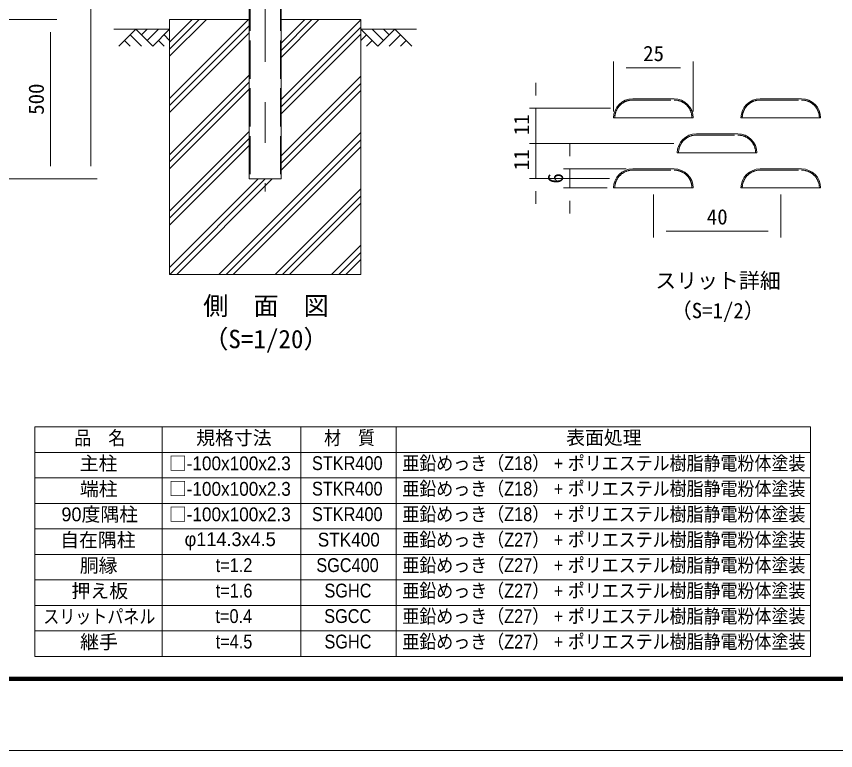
# Model space of a CAD drawing. Units: millimetres, scale not verified, with parts at other scales. Extents: x -4200 to 4200, y -2970 to 2970.
# Drawn here: x -500 to 2072, y -2970 to -666 of the extents above; entities that cross this region are included whole.
import ezdxf
from ezdxf.enums import TextEntityAlignment as Align

# ---------------------------------------------------------------- set-up
doc = ezdxf.new("R2010")
doc.units = ezdxf.units.MM
doc.header["$LTSCALE"] = 20
doc.linetypes.add('DASHED', pattern=[7.5, 6, -1.5])
doc.linetypes.add('USER1', pattern=[50.8, 31.75, -6.35, 6.35, -6.35])
for name, color, linetype, lineweight in [('0-0_D-TTL', 2, 'Continuous', 18), ('0-1_D-TTL-TXT', 7, 'Continuous', 18), ('0-2_D-MTR-FRAM', 7, 'Continuous', 9), ('0-4_D-BMK', 2, 'USER1', 13), ('0-5_D-DCR-HCH', 7, 'Continuous', 9), ('0-6_D-STR1', 1, 'Continuous', 18), ('0-7_D-STR3', 3, 'Continuous', 13), ('0-8_D-STR-DIM', 7, 'Continuous', 9), ('0-9_D-STR4', 7, 'Continuous', 9), ('0-B_D-STR2', 7, 'Continuous', 9), ('0-D_D-BGD', 7, 'Continuous', 9)]:
    doc.layers.add(name, color=color, linetype=linetype, lineweight=lineweight)
doc.layers.add('0-3_D-MTR-TXT', color=7, linetype='Continuous')
doc.layers.add('0-C_D-STR-TXT', color=7, linetype='Continuous')
doc.styles.add('ＭＳ ゴシック', font='')
doc.styles.add('ＭＳ Ｐゴシック', font='')
doc.styles.get('ＭＳ ゴシック').set_extended_font_data('MS Gothic')
doc.styles.get('ＭＳ Ｐゴシック').set_extended_font_data('MS PGothic')

msp = doc.modelspace()

# ---------------------------------------------------------------- linework, layer by layer
at = {"layer": '0-0_D-TTL'}
for points in [[(-4200, 2970), (4200, 2970), (4200, -2970), (-4200, -2970)], [(-3930, 2750), (3930, 2750), (3930, -2750), (-3930, -2750)], [(-3927.5, 2747.5), (3927.5, 2747.5), (3927.5, -2747.5), (-3927.5, -2747.5)], [(-3925, 2745), (3925, 2745), (3925, -2745), (-3925, -2745)], [(-3922.5, 2742.5), (3922.5, 2742.5), (3922.5, -2742.5), (-3922.5, -2742.5)], [(-3920, 2740), (3920, 2740), (3920, -2740), (-3920, -2740)]]:
    msp.add_lwpolyline(points, close=True, dxfattribs=at)
at = {"layer": '0-2_D-MTR-FRAM'}
for p, q in [((-442.04, -1954.15), (1992.7, -1954.15)), ((-442.04, -1954.15), (-442.04, -2674.15)), ((-42.04, -1954.15), (-42.04, -2674.15)), ((392.7, -1954.15), (392.7, -2674.15)), ((692.7, -1954.15), (692.7, -2674.15)), ((1992.7, -1954.15), (1992.7, -2674.15)), ((-442.04, -2034.15), (1992.7, -2034.15)), ((-442.04, -2114.15), (1992.7, -2114.15)), ((-442.04, -2194.15), (1992.7, -2194.15)), ((-442.04, -2274.15), (1992.7, -2274.15)), ((-442.04, -2354.15), (1992.7, -2354.15)), ((-442.04, -2434.15), (1992.7, -2434.15)), ((-442.04, -2514.15), (1992.7, -2514.15)), ((-442.04, -2594.15), (1992.7, -2594.15)), ((-442.04, -2674.15), (1992.7, -2674.15))]:
    msp.add_line(p, q, dxfattribs=at)
at = {"layer": '0-4_D-BMK'}
msp.add_line((281.46, 1858.74), (281.46, -1215.76), dxfattribs=at)
at = {"layer": '0-5_D-DCR-HCH'}
for p, q in [((-18.54, -790.91), (96.61, -675.76)), ((-18.54, -768.81), (74.52, -675.76)), ((-18.54, -746.71), (52.42, -675.76)), ((-18.54, -923.49), (229.2, -675.76)), ((331.46, -794.46), (450.17, -675.76)), ((331.46, -772.37), (428.07, -675.76)), ((331.46, -750.27), (405.97, -675.76)), ((331.46, -927.04), (581.46, -677.04)), ((-18.54, -945.59), (231.46, -695.59)), ((-18.54, -967.69), (231.46, -717.69)), ((331.46, -949.14), (581.46, -699.14)), ((331.46, -971.24), (581.46, -721.24)), ((-18.54, -1100.27), (231.46, -850.27)), ((-18.54, -1122.37), (231.46, -872.37)), ((331.46, -1103.82), (581.46, -853.82)), ((-18.54, -1144.46), (231.46, -894.46)), ((331.46, -1125.92), (581.46, -875.92)), ((331.46, -1148.02), (581.46, -898.02)), ((-18.54, -1277.04), (231.46, -1027.04)), ((-18.54, -1299.14), (231.46, -1049.14)), ((136.3, -1475.76), (581.46, -1030.6)), ((158.4, -1475.76), (581.46, -1052.7)), ((-18.54, -1321.24), (231.46, -1071.24)), ((180.5, -1475.76), (581.46, -1074.79)), ((-18.54, -1453.82), (259.53, -1175.76)), ((-18.38, -1475.76), (281.62, -1175.76)), ((3.72, -1475.76), (303.72, -1175.76)), ((313.08, -1475.76), (581.46, -1207.37)), ((335.18, -1475.76), (581.46, -1229.47)), ((357.27, -1475.76), (581.46, -1251.57)), ((489.86, -1475.76), (581.46, -1384.15)), ((511.95, -1475.76), (581.46, -1406.25)), ((534.05, -1475.76), (581.46, -1428.35))]:
    msp.add_line(p, q, dxfattribs=at)
at = {"layer": '0-6_D-STR1', "linetype": 'DASHED'}
for p, q in [((233.76, 1808.74), (233.76, -1175.76)), ((329.16, 1808.74), (329.16, -1175.76))]:
    msp.add_line(p, q, dxfattribs=at)
at = {"layer": '0-6_D-STR1'}
for p, q in [((231.46, 1798.74), (231.46, -1175.76)), ((331.46, 1798.74), (331.46, -1175.76)), ((331.46, -1175.76), (231.46, -1175.76))]:
    msp.add_line(p, q, dxfattribs=at)
at = {"layer": '0-7_D-STR3', "linetype": 'DASHED'}
for p, q in [((1434.73, -928.22), (1564.73, -928.22)), ((1834.73, -928.22), (1964.73, -928.22)), ((1634.73, -1038.22), (1764.73, -1038.22)), ((1434.73, -1148.22), (1564.73, -1148.22)), ((1834.73, -1148.22), (1964.73, -1148.22))]:
    msp.add_line(p, q, dxfattribs=at)
for centre, start, end in [((1434.73, -984.22), 90, 180), ((1564.73, -984.22), 0, 90), ((1834.73, -984.22), 90, 180), ((1964.73, -984.22), 0, 90), ((1634.73, -1094.22), 90, 180), ((1764.73, -1094.22), 0, 90), ((1434.73, -1204.22), 90, 180), ((1564.73, -1204.22), 0, 90), ((1834.73, -1204.22), 90, 180), ((1964.73, -1204.22), 0, 90)]:
    msp.add_arc(centre, 56, start, end, dxfattribs=at)
at = {"layer": '0-8_D-STR-DIM'}
for p, q in [((-265.61, -1135.76), (-265.61, 1768.74)), ((-975.4, -675.76), (-372.2, -675.76)), ((-975.4, -675.76), (-372.2, -675.76)), ((-392.2, -1135.76), (-392.2, -715.76)), ((1374.73, -964.22), (1374.73, -807.29)), ((1624.73, -964.22), (1624.73, -807.29)), ((1414.73, -827.29), (1584.73, -827.29)), ((1130.91, -914.22), (1130.91, -874.22)), ((1364.8, -954.22), (1110.91, -954.22)), ((1130.91, -954.22), (1130.91, -1064.22)), ((1130.91, -1024.22), (1130.91, -984.22)), ((1563.62, -1064.22), (1110.91, -1064.22)), ((1563.62, -1064.22), (1110.91, -1064.22)), ((1130.91, -1064.22), (1130.91, -1174.22)), ((1237.39, -1104.22), (1237.39, -1064.22)), ((1130.91, -1104.22), (1130.91, -1144.22)), ((1414.73, -1144.22), (1217.39, -1144.22)), ((1237.39, -1204.22), (1237.39, -1144.22)), ((-1225.4, -1175.76), (-372.2, -1175.76)), ((-1225.4, -1175.76), (-245.61, -1175.76)), ((1361.96, -1174.22), (1110.91, -1174.22)), ((1354.73, -1204.22), (1217.39, -1204.22)), ((1130.91, -1214.22), (1130.91, -1254.22)), ((1499.73, -1224.22), (1499.73, -1360.07)), ((1899.73, -1224.22), (1899.73, -1360.07)), ((1237.39, -1244.22), (1237.39, -1284.22)), ((1539.73, -1340.07), (1859.73, -1340.07))]:
    msp.add_line(p, q, dxfattribs=at)
at = {"layer": '0-9_D-STR4'}
msp.add_lwpolyline([(231.46, -675.76), (-18.54, -675.76), (-18.54, -1475.76), (581.46, -1475.76), (581.46, -675.76), (331.46, -675.76)], dxfattribs=at)
at = {"layer": '0-B_D-STR2'}
for p, q in [((1434.73, -924.22), (1564.73, -924.22)), ((1834.73, -924.22), (1964.73, -924.22)), ((1374.73, -984.22), (1624.73, -984.22)), ((1774.73, -984.22), (2024.73, -984.22)), ((1634.73, -1034.22), (1764.73, -1034.22)), ((1574.73, -1094.22), (1824.73, -1094.22)), ((1434.73, -1144.22), (1564.73, -1144.22)), ((1834.73, -1144.22), (1964.73, -1144.22)), ((1374.73, -1204.22), (1624.73, -1204.22)), ((1774.73, -1204.22), (2024.73, -1204.22))]:
    msp.add_line(p, q, dxfattribs=at)
for centre, start, end in [((1434.73, -984.22), 90, 180), ((1564.73, -984.22), 0, 90), ((1834.73, -984.22), 90, 180), ((1964.73, -984.22), 0, 90), ((1634.73, -1094.22), 90, 180), ((1764.73, -1094.22), 0, 90), ((1434.73, -1204.22), 90, 180), ((1564.73, -1204.22), 0, 90), ((1834.73, -1204.22), 90, 180), ((1964.73, -1204.22), 0, 90)]:
    msp.add_arc(centre, 60, start, end, dxfattribs=at)
at = {"layer": '0-D_D-BGD'}
for p, q in [((-193.54, -705.76), (-18.54, -705.76)), ((-124.96, -705.76), (-178.17, -758.97)), ((-124.96, -705.76), (-71.75, -758.97)), ((-107.22, -723.5), (-89.49, -705.76)), ((-89.49, -741.23), (-54.01, -705.76)), ((-71.75, -758.97), (-18.54, -705.76)), ((581.46, -705.76), (756.46, -705.76)), ((634.68, -758.97), (581.46, -705.76)), ((652.41, -741.23), (616.94, -705.76)), ((687.89, -705.76), (634.68, -758.97)), ((670.15, -723.5), (652.41, -705.76)), ((687.89, -705.76), (741.1, -758.97)), ((-160.44, -741.23), (-142.62, -758.97)), ((-142.7, -723.5), (-107.06, -758.97)), ((-54.01, -741.23), (-36.19, -758.97)), ((-36.27, -723.5), (-18.54, -741.15)), ((599.2, -723.5), (581.46, -741.15)), ((616.94, -741.23), (599.12, -758.97)), ((705.62, -723.5), (669.99, -758.97)), ((723.36, -741.23), (705.54, -758.97))]:
    msp.add_line(p, q, dxfattribs=at)

# ---------------------------------------------------------------- texts
at = {"layer": '0-1_D-TTL-TXT', "style": 'ＭＳ ゴシック'}
for s, p in [('側\u3000面\u3000図', (86.87, -1620.22)), ('（S=1/20）', (86.87, -1724.44))]:
    msp.add_text(s, height=57.77, dxfattribs=at).set_placement(p, align=Align.BOTTOM_LEFT)
at = {"layer": '0-3_D-MTR-TXT', "style": 'ＭＳ Ｐゴシック'}
for s, height, width, p in [('品\u3000名', 43.38, 0.9, (-317.7, -2023.4)), ('材\u3000質', 43.38, 0.9, (466.14, -2022.96)), ('□-100x100x2.3', 43.4, 0.95, (-21.38, -2103.28)), ('STKR400', 43.4, 0.9, (428.18, -2102.6)), ('亜鉛めっき（Z18） + ポリエステル樹脂静電粉体塗装', 43.4, 0.9, (711.78, -2102.82)), ('□-100x100x2.3', 43.4, 0.95, (-21.38, -2183.28)), ('STKR400', 43.4, 0.9, (428.18, -2182.6)), ('亜鉛めっき（Z18） + ポリエステル樹脂静電粉体塗装', 43.4, 0.9, (711.78, -2182.82)), ('□-100x100x2.3', 43.4, 0.95, (-21.38, -2263.28)), ('STKR400', 43.4, 0.9, (428.18, -2262.6)), ('亜鉛めっき（Z18） + ポリエステル樹脂静電粉体塗装', 43.4, 0.9, (711.78, -2262.82)), ('STK400', 43.38, 0.95, (446.36, -2342.6)), ('亜鉛めっき（Z27） + ポリエステル樹脂静電粉体塗装', 43.4, 0.9, (711.78, -2342.82)), ('t=1.2', 43.4, 0.9, (125.9, -2422.6)), ('SGC400', 43.38, 0.9, (441.82, -2422.6)), ('亜鉛めっき（Z27） + ポリエステル樹脂静電粉体塗装', 43.4, 0.9, (711.78, -2422.82)), ('亜鉛めっき（Z27） + ポリエステル樹脂静電粉体塗装', 43.4, 0.9, (711.78, -2502.82)), ('t=1.6', 43.4, 0.9, (126.02, -2502.6)), ('SGHC', 43.4, 0.9, (467.28, -2502.5)), ('亜鉛めっき（Z27） + ポリエステル樹脂静電粉体塗装', 43.4, 0.9, (711.78, -2582.82)), ('スリットパネル', 43.38, 0.85, (-415.3, -2583.74)), ('t=0.4', 43.4, 0.9, (125.32, -2582.6)), ('SGCC', 43.38, 0.9, (466.58, -2582.5)), ('t=4.5', 43.4, 0.9, (125.9, -2662.5)), ('SGHC', 43.4, 0.9, (467.28, -2662.5)), ('亜鉛めっき（Z27） + ポリエステル樹脂静電粉体塗装', 43.4, 0.9, (711.78, -2662.82))]:
    msp.add_text(s, height=height, dxfattribs=dict(at, width=width)).set_placement(p, align=Align.BOTTOM_LEFT)
for s, height, p in [('規格寸法', 43.4, (64.62, -2023.16)), ('表面処理', 43.4, (1226.04, -2022.5)), ('主柱', 43.4, (-300.88, -2103.28)), ('端柱', 43.4, (-300.3, -2183.4)), ('90度隅柱', 43.4, (-358.36, -2263.3)), ('自在隅柱', 43.4, (-362.1, -2343.5)), ('φ114.3x4.5', 43.38, (28.31, -2341.24)), ('胴縁', 43.4, (-300.56, -2423.5)), ('押え板', 43.38, (-326.54, -2503.4)), ('継手', 43.4, (-299.5, -2663.64))]:
    msp.add_text(s, height=height, dxfattribs=at).set_placement(p, align=Align.BOTTOM_LEFT)
at = {"layer": '0-8_D-STR-DIM', "style": 'ＭＳ ゴシック'}
for s, p in [('25', (1467.63, -820.54)), ('40', (1667.48, -1333.32))]:
    msp.add_text(s, height=48.09, dxfattribs=at).set_placement(p, align=Align.BOTTOM_LEFT)
for s, p in [('500', (-398.95, -974.63)), ('11', (1124.16, -1038.55)), ('11', (1124.16, -1148.55)), ('6', (1230.65, -1190.45))]:
    msp.add_text(s, height=48.09, rotation=90, dxfattribs=at).set_placement(p, align=Align.BOTTOM_LEFT)
at = {"layer": '0-C_D-STR-TXT', "style": 'ＭＳ ゴシック'}
for s, p in [('スリット詳細', (1505.74, -1533.44)), ('（S=1/2）', (1554.47, -1627.33))]:
    msp.add_text(s, height=48.09, dxfattribs=at).set_placement(p, align=Align.BOTTOM_LEFT)

doc.saveas('drawing.dxf')
